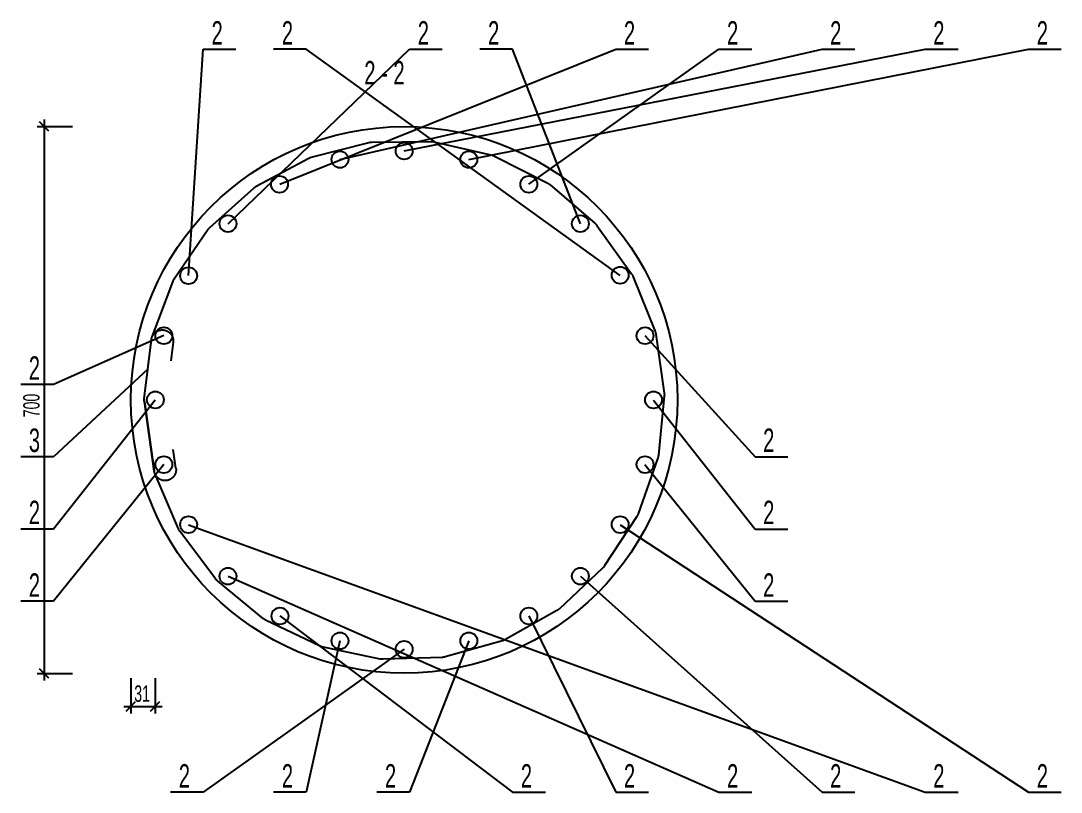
# Model space of a CAD drawing. Extents: x -483223 to 550073, y -164053 to -64662.
# Drawn here: x 325022 to 347224, y -100800 to -84344 of the extents above; entities that cross this region are included whole.
import ezdxf

# ---------------------------------------------------------------- set-up
doc = ezdxf.new("R2010")
doc.units = 0
doc.header["$MEASUREMENT"] = 0
for name, color, linetype in [('ARM', 3, 'CONTINUOUS'), ('OPAL', 4, 'CONTINUOUS'), ('RAZM', 6, 'CONTINUOUS'), ('TEXT', 5, 'CONTINUOUS'), ('VYNOS', 3, 'CONTINUOUS')]:
    doc.layers.add(name, color=color, linetype=linetype)
doc.styles.add('РОЗМІР', font='ARIALN.TTF', dxfattribs={"width": 0.75})

msp = doc.modelspace()

# ---------------------------------------------------------------- linework, layer by layer
at = {"layer": 'ARM', "color": 1}
for p, q in [((331221.5645, -87253.5214), (332454.6821, -86937.6096)), ((332454.6821, -86937.6096), (332458.6342, -86936.633)), ((332458.6342, -86936.633), (332462.6014, -86935.7266)), ((332462.6014, -86935.7266), (332466.584, -86934.8874)), ((332466.584, -86934.8874), (332470.5818, -86934.1214)), ((332470.5818, -86934.1214), (332474.5918, -86933.4226)), ((332474.5918, -86933.4226), (332478.614, -86932.7939)), ((332478.614, -86932.7939), (332482.6454, -86932.2385)), ((332482.6454, -86932.2385), (332486.6859, -86931.7502)), ((332486.6859, -86931.7502), (332490.7356, -86931.3351)), ((332490.7356, -86931.3351), (332494.7914, -86930.9872)), ((332494.7914, -86930.9872), (332498.8533, -86930.7126)), ((332498.8533, -86930.7126), (332502.9182, -86930.5112)), ((332502.9182, -86930.5112), (332506.9862, -86930.3769)), ((332506.9862, -86930.3769), (332511.0542, -86930.3159)), ((332511.0542, -86930.3159), (332512.5892, -86930.3098)), ((332512.5892, -86930.3098), (333785.4561, -86916.5677)), ((333785.4561, -86916.5646), (333789.5271, -86916.6013)), ((333789.5271, -86916.6013), (333793.5951, -86916.7111)), ((333793.5951, -86916.7111), (333797.6631, -86916.8881)), ((333797.6631, -86916.8881), (333801.725, -86917.1353)), ((333801.725, -86917.1353), (333805.7808, -86917.4558)), ((333805.7808, -86917.4558), (333809.8335, -86917.8464)), ((333809.8335, -86917.8464), (333813.8771, -86918.3041)), ((333813.8771, -86918.3041), (333817.9146, -86918.8351)), ((333817.9146, -86918.8351), (333821.9398, -86919.4363)), ((333821.9398, -86919.4363), (333825.9529, -86920.1077)), ((333825.9529, -86920.1077), (333829.9568, -86920.8493)), ((333829.9568, -86920.8493), (333833.9454, -86921.6611)), ((333833.9454, -86921.6611), (333837.9188, -86922.54)), ((333837.9188, -86922.54), (333838.4681, -86922.6682)), ((333838.4681, -86922.6682), (335078.1196, -87211.8832)), ((335078.1196, -87211.8832), (335082.0747, -87212.8415)), ((335082.0747, -87212.8415), (335086.0115, -87213.8699)), ((335086.0115, -87213.8699), (335089.933, -87214.9655)), ((335089.933, -87214.9655), (335093.8331, -87216.1313)), ((335093.8331, -87216.1313), (335097.7119, -87217.3642)), ((335097.7119, -87217.3642), (335101.5693, -87218.6643)), ((335101.5693, -87218.6643), (335105.4024, -87220.0314)), ((335105.4024, -87220.0314), (335109.2109, -87221.4658)), ((335109.2109, -87221.4658), (335112.9951, -87222.9672)), ((335112.9951, -87222.9672), (335116.7518, -87224.5328)), ((335116.7518, -87224.5328), (335120.4811, -87226.1655)), ((335120.4811, -87226.1655), (335124.1829, -87227.8622)), ((335124.1829, -87227.8622), (335127.8511, -87229.6201)), ((335127.8511, -87229.6201), (335130.6129, -87230.9995)), ((335130.6129, -87230.9995), (336265.9828, -87806.5915)), ((330046.8178, -87873.7393), (331169.4954, -87273.7668)), ((331169.4954, -87273.7668), (331173.1025, -87271.8808)), ((331173.1025, -87271.8808), (331176.7402, -87270.0559)), ((331176.7402, -87270.0559), (331180.4115, -87268.295)), ((331180.4115, -87268.295), (331184.1102, -87266.6013)), ((331184.1102, -87266.6013), (331187.8395, -87264.9686)), ((331187.8395, -87264.9686), (331191.5962, -87263.403)), ((331191.5962, -87263.403), (331195.3804, -87261.9016)), ((331195.3804, -87261.9016), (331199.189, -87260.4672)), ((331199.189, -87260.4672), (331203.025, -87259.1)), ((331203.025, -87259.1), (331206.8825, -87257.8)), ((331206.8825, -87257.8), (331210.7612, -87256.5671)), ((331210.7612, -87256.5671), (331214.6614, -87255.4044)), ((331214.6614, -87255.4044), (331218.5798, -87254.3088)), ((331218.5798, -87254.3088), (331221.5645, -87253.5214)), ((329053.1654, -88755.4166), (330001.0536, -87905.7767)), ((330001.0536, -87905.7797), (330004.1084, -87903.0881)), ((330004.1084, -87903.0881), (330007.209, -87900.4514)), ((330007.209, -87900.4514), (330010.3554, -87897.8696)), ((330010.3554, -87897.8696), (330013.5444, -87895.3427)), ((330013.5444, -87895.3427), (330016.7793, -87892.8708)), ((330016.7793, -87892.8708), (330020.0569, -87890.4599)), ((330020.0569, -87890.4599), (330023.3772, -87888.1039)), ((330023.3772, -87888.1039), (330026.7372, -87885.8029)), ((330026.7372, -87885.8029), (330030.1338, -87883.5629)), ((330030.1338, -87883.5629), (330033.5731, -87881.384)), ((330033.5731, -87881.384), (330037.046, -87879.2661)), ((330037.046, -87879.2661), (330040.5586, -87877.2092)), ((330040.5586, -87877.2092), (330044.1047, -87875.2103)), ((330044.1047, -87875.2103), (330046.8178, -87873.7363)), ((336265.9828, -87806.5915), (336269.5991, -87808.4653)), ((336269.5991, -87808.4653), (336273.1788, -87810.4001)), ((336273.1788, -87810.4001), (336276.728, -87812.3959)), ((336276.728, -87812.3959), (336280.2376, -87814.4528)), ((336280.2376, -87814.4528), (336283.7135, -87816.5738)), ((336283.7135, -87816.5738), (336287.1498, -87818.7528)), ((336287.1498, -87818.7528), (336290.5494, -87820.9927)), ((336290.5494, -87820.9927), (336293.9094, -87823.2907)), ((336293.9094, -87823.2907), (336297.2267, -87825.6467)), ((336297.2267, -87825.6467), (336300.5043, -87828.0637)), ((336300.5043, -87828.0637), (336303.7391, -87830.5325)), ((336303.7391, -87830.5325), (336306.9282, -87833.0594)), ((336306.9282, -87833.0594), (336310.0746, -87835.6412)), ((336310.0746, -87835.6412), (336312.4305, -87837.634)), ((336312.4305, -87837.634), (337278.4401, -88666.6104)), ((328297.5746, -89848.0222), (329016.3307, -88797.4179)), ((329016.3307, -88797.4179), (329018.6592, -88794.0793)), ((329018.6592, -88794.0793), (329021.0426, -88790.7834)), ((329021.0426, -88790.7834), (329023.4871, -88787.5241)), ((329023.4871, -88787.5241), (329025.9834, -88784.3137)), ((329025.9834, -88784.3137), (329028.5408, -88781.1429)), ((329028.5408, -88781.1429), (329031.15, -88778.0209)), ((329031.15, -88778.0209), (329033.8112, -88774.9417)), ((329033.8112, -88774.9417), (329036.5303, -88771.9113)), ((329036.5303, -88771.9113), (329039.2982, -88768.9267)), ((329039.2982, -88768.9267), (329042.1211, -88765.994)), ((329042.1211, -88765.994), (329044.9928, -88763.1101)), ((329044.9928, -88763.1101), (329047.9133, -88760.275)), ((329047.9133, -88760.275), (329050.8827, -88757.4948)), ((329050.8827, -88757.4948), (329053.1654, -88755.4196)), ((337278.4401, -88666.6135), (337281.5071, -88669.2899)), ((337281.5071, -88669.2899), (337284.5253, -88672.0212)), ((337284.5253, -88672.0212), (337287.4946, -88674.8044)), ((337287.4946, -88674.8044), (337290.4182, -88677.6364)), ((337290.4182, -88677.6364), (337293.2899, -88680.5234)), ((337293.2899, -88680.5234), (337296.1097, -88683.4561)), ((337296.1097, -88683.4561), (337298.8777, -88686.4377)), ((337298.8777, -88686.4377), (337301.5938, -88689.4711)), ((337301.5938, -88689.4711), (337304.2579, -88692.5473)), ((337304.2579, -88692.5473), (337306.8672, -88695.6723)), ((337306.8672, -88695.6723), (337309.4215, -88698.84)), ((337309.4215, -88698.84), (337311.9209, -88702.0566)), ((337311.9209, -88702.0566), (337314.3623, -88705.3098)), ((337314.3623, -88705.3098), (337316.1751, -88707.8061)), ((337316.1751, -88707.8061), (338057.447, -89742.645)), ((327823.3528, -91088.9127), (328271.775, -89897.5736)), ((328271.775, -89897.5736), (328273.2429, -89893.7772)), ((328273.2429, -89893.7772), (328274.778, -89890.0082)), ((328274.778, -89890.0082), (328276.374, -89886.2637)), ((328276.374, -89886.2637), (328278.0403, -89882.5497)), ((328278.0403, -89882.5497), (328279.7676, -89878.8632)), ((328279.7676, -89878.8632), (328281.559, -89875.2072)), ((328281.559, -89875.2072), (328283.4144, -89871.5878)), ((328283.4144, -89871.5878), (328285.334, -89867.9959)), ((328285.334, -89867.9959), (328287.3146, -89864.4406)), ((328287.3146, -89864.4406), (328289.3562, -89860.9189)), ((328289.3562, -89860.9189), (328291.4619, -89857.4338)), ((328291.4619, -89857.4338), (328293.6256, -89853.9883)), ((328293.6256, -89853.9883), (328295.8503, -89850.5795)), ((328295.8503, -89850.5795), (328297.5746, -89848.0222)), ((338057.447, -89742.645), (338059.7847, -89745.9775)), ((338059.7847, -89745.9775), (338062.0674, -89749.3466)), ((338062.0674, -89749.3466), (338064.2921, -89752.7524)), ((338064.2921, -89752.7524), (338066.4558, -89756.2009)), ((338066.4558, -89756.2009), (338068.5615, -89759.686)), ((338068.5615, -89759.686), (338070.6032, -89763.2077)), ((338070.6032, -89763.2077), (338072.5837, -89766.763)), ((338072.5837, -89766.763), (338074.5003, -89770.3549)), ((338074.5003, -89770.3549), (338076.3557, -89773.9743)), ((338076.3557, -89773.9743), (338078.1502, -89777.6303)), ((338078.1502, -89777.6303), (338079.8774, -89781.3168)), ((338079.8774, -89781.3168), (338081.5407, -89785.0308)), ((338081.5407, -89785.0308), (338083.1398, -89788.7753)), ((338083.1398, -89788.7753), (338084.3086, -89791.6318)), ((338084.3086, -89791.6287), (338558.3503, -90973.01)), ((327857.5081, -91027.908), (327860.0319, -91024.7159)), ((327860.0319, -91024.7159), (327862.6137, -91021.5695)), ((327862.6137, -91021.5695), (327865.2504, -91018.4689)), ((327865.2504, -91018.4689), (327867.939, -91015.4141)), ((327867.939, -91015.4141), (327870.6825, -91012.4051)), ((327870.6825, -91012.4051), (327873.4749, -91009.4449)), ((327873.4749, -91009.4449), (327876.3222, -91006.5366)), ((327876.3222, -91006.5366), (327879.2183, -91003.674)), ((327879.2183, -91003.674), (327882.1632, -91000.8664)), ((327882.1632, -91000.8664), (327885.157, -90998.1076)), ((327885.157, -90998.1076), (327888.1996, -90995.4038)), ((327888.1996, -90995.4038), (327891.288, -90992.7518)), ((327891.288, -90992.7518), (327894.4221, -90990.1547)), ((327894.4221, -90990.1547), (327897.599, -90987.6126)), ((327897.599, -90987.6126), (327900.8217, -90985.1254)), ((327900.8217, -90985.1254), (327904.0901, -90982.6962)), ((327904.0901, -90982.6962), (327907.3951, -90980.325)), ((327907.3951, -90980.325), (327910.746, -90978.0118)), ((327910.746, -90978.0118), (327914.1334, -90975.7565)), ((327914.1334, -90975.7565), (327917.5606, -90973.5593)), ((327917.5606, -90973.5593), (327921.0243, -90971.423)), ((327921.0243, -90971.423), (327924.5277, -90969.3478)), ((327924.5277, -90969.3478), (327928.0647, -90967.3337)), ((327928.0647, -90967.3337), (327931.6353, -90965.3836)), ((327931.6353, -90965.3836), (327935.2424, -90963.4946)), ((327935.2424, -90963.4946), (327938.8801, -90961.6696)), ((327938.8801, -90961.6696), (327942.5483, -90959.9057)), ((327942.5483, -90959.9057), (327946.2471, -90958.2089)), ((327946.2471, -90958.2089), (327949.9763, -90956.5762)), ((327949.9763, -90956.5762), (327953.733, -90955.0076)), ((327953.733, -90955.0076), (327957.5142, -90953.5062)), ((327957.5142, -90953.5062), (327961.3228, -90952.0688)), ((327961.3228, -90952.0688), (327965.1558, -90950.6986)), ((327965.1558, -90950.6986), (327969.0132, -90949.3985)), ((327969.0132, -90949.3985), (327972.892, -90948.1625)), ((327972.892, -90948.1625), (327976.7921, -90946.9968)), ((327976.7921, -90946.9968), (327980.7106, -90945.8981)), ((327980.7106, -90945.8981), (327984.6473, -90944.8666)), ((327984.6473, -90944.8666), (327988.6024, -90943.9053)), ((327988.6024, -90943.9053), (327992.5758, -90943.0142)), ((327992.5758, -90943.0142), (327996.5614, -90942.1903)), ((327996.5614, -90942.1903), (328000.5623, -90941.4395)), ((328000.5623, -90941.4395), (328004.5723, -90940.7559)), ((328004.5723, -90940.7559), (328008.5975, -90940.1425)), ((328008.5975, -90940.1425), (328012.632, -90939.5993)), ((328012.632, -90939.5993), (328016.6755, -90939.1263)), ((328016.6755, -90939.1263), (328020.7252, -90938.7265)), ((328020.7252, -90938.7265), (328024.781, -90938.3939)), ((328024.781, -90938.3939), (328028.8429, -90938.1345)), ((328028.8429, -90938.1345), (328032.9109, -90937.9453)), ((328032.9109, -90937.9453), (328036.9789, -90937.8262)), ((328036.9789, -90937.8262), (328041.0469, -90937.7805)), ((328041.0469, -90937.7805), (328045.1179, -90937.8018)), ((328045.1179, -90937.8018), (328049.189, -90937.8964)), ((328049.189, -90937.8964), (328053.2539, -90938.0643)), ((328053.2539, -90938.0643), (328057.3189, -90938.2993)), ((328057.3189, -90938.2993), (328061.3777, -90938.6075)), ((328061.3777, -90938.6075), (328065.4304, -90938.9859)), ((328065.4304, -90938.9859), (328069.474, -90939.4345)), ((328069.474, -90939.4345), (328073.5115, -90939.9533)), ((328073.5115, -90939.9533), (328077.5398, -90940.5423)), ((328077.5398, -90940.5423), (328081.5559, -90941.2015)), ((328081.5559, -90941.2015), (328085.5598, -90941.9339)), ((328085.5598, -90941.9339), (328089.5515, -90942.7335)), ((328089.5515, -90942.7335), (328093.528, -90943.6002)), ((328093.528, -90943.6002), (328097.4891, -90944.5401)), ((328097.4891, -90944.5401), (328101.432, -90945.5472)), ((328101.432, -90945.5472), (328105.3566, -90946.6214)), ((328105.3566, -90946.6214), (328109.2628, -90947.7658)), ((328109.2628, -90947.7658), (328113.1508, -90948.9774)), ((328113.1508, -90948.9774), (328117.0143, -90950.2591)), ((328117.0143, -90950.2591), (328120.8565, -90951.6049)), ((328120.8565, -90951.6049), (328124.6711, -90953.0179)), ((328124.6711, -90953.0179), (328128.4645, -90954.498)), ((328128.4645, -90954.498), (328132.2304, -90956.0452)), ((328132.2304, -90956.0452), (328135.9657, -90957.6566)), ((328135.9657, -90957.6566), (328139.6766, -90959.332)), ((328139.6766, -90959.332), (328143.354, -90961.0745)), ((328143.354, -90961.0745), (328147.0039, -90962.8781)), ((328147.0039, -90962.8781), (328150.6202, -90964.7458)), ((328150.6202, -90964.7458), (328154.203, -90966.6776)), ((328154.203, -90966.6776), (328157.7522, -90968.6704)), ((328157.7522, -90968.6704), (328161.2648, -90970.7242)), ((328161.2648, -90970.7242), (328164.7438, -90972.8391)), ((328164.7438, -90972.8391), (328168.1831, -90975.015)), ((328168.1831, -90975.015), (328171.5828, -90977.2519)), ((328171.5828, -90977.2519), (328174.9458, -90979.5468)), ((328174.9458, -90979.5468), (328178.2661, -90981.8997)), ((328178.2661, -90981.8997), (328181.5468, -90984.3106)), ((328181.5468, -90984.3106), (328184.7847, -90986.7764)), ((328184.7847, -90986.7764), (328187.9768, -90989.3002)), ((328187.9768, -90989.3002), (328191.1262, -90991.879)), ((328191.1262, -90991.879), (328194.2299, -90994.5126)), ((328194.2299, -90994.5126), (328197.2877, -90997.2012)), ((328197.2877, -90997.2012), (328200.2968, -90999.9387)), ((328200.2968, -90999.9387), (328203.26, -91002.731)), ((328203.26, -91002.731), (328206.1714, -91005.5753)), ((328206.1714, -91005.5753), (328209.0339, -91008.4683)), ((328209.0339, -91008.4683), (328211.8477, -91011.4133)), ((328211.8477, -91011.4133), (328214.6065, -91014.404)), ((328214.6065, -91014.404), (328217.3134, -91017.4435)), ((328217.3134, -91017.4435), (328219.9684, -91020.5289)), ((328219.9684, -91020.5289), (328222.5685, -91023.663)), ((328222.5685, -91023.663), (328225.1106, -91026.8399)), ((328225.1106, -91026.8399), (328227.6008, -91030.0595)), ((338558.3503, -90973.01), (338559.8305, -90976.8002)), ((338559.8305, -90976.8002), (338561.2465, -90980.6149)), ((338561.2465, -90980.6149), (338562.5984, -90984.4571)), ((338562.5984, -90984.4571), (338563.8801, -90988.3206)), ((338563.8801, -90988.3206), (338565.0947, -90992.2025)), ((338565.0947, -90992.2025), (338566.2422, -90996.1087)), ((338566.2422, -90996.1087), (338567.3195, -91000.0333)), ((338567.3195, -91000.0333), (338568.3296, -91003.9761)), ((338568.3296, -91003.9761), (338569.2726, -91007.9373)), ((338569.2726, -91007.9373), (338570.1423, -91011.9138)), ((338570.1423, -91011.9138), (338570.945, -91015.9024)), ((338570.945, -91015.9024), (338571.6774, -91019.9063)), ((338571.6774, -91019.9063), (338572.3396, -91023.9224)), ((338572.3396, -91023.9224), (338572.7974, -91026.9742)), ((338572.7974, -91026.9742), (338752.433, -92287.1762)), ((327657.6851, -92406.9638), (327810.0715, -91143.179)), ((327657.6851, -92406.9638), (327810.0715, -91143.179)), ((327810.0715, -91143.179), (327810.5934, -91139.1415)), ((327810.0715, -91143.179), (327810.5934, -91139.1415)), ((327810.5934, -91139.1415), (327811.1885, -91135.1163)), ((327810.5934, -91139.1415), (327811.1885, -91135.1163)), ((327811.1885, -91135.1163), (327811.8507, -91131.1002)), ((327811.1885, -91135.1163), (327811.8507, -91131.1002)), ((327811.8507, -91131.1002), (327812.5831, -91127.0963)), ((327811.8507, -91131.1002), (327812.5831, -91127.0963)), ((327812.5831, -91127.0963), (327813.3857, -91123.1046)), ((327812.5831, -91127.0963), (327813.3857, -91123.1046)), ((327813.3857, -91123.1046), (327814.2586, -91119.1281)), ((327813.3857, -91123.1046), (327814.2586, -91119.1281)), ((327814.2586, -91119.1281), (327815.1985, -91115.17)), ((327814.2586, -91119.1281), (327815.1985, -91115.17)), ((327815.1985, -91115.17), (327816.2086, -91111.2271)), ((327815.1985, -91115.17), (327816.2086, -91111.2271)), ((327816.2086, -91111.2271), (327817.2889, -91107.3026)), ((327816.2086, -91111.2271), (327817.2889, -91107.3026)), ((327817.2889, -91107.3026), (327818.4364, -91103.3963)), ((327817.2889, -91107.3026), (327818.4364, -91103.3963)), ((327818.4364, -91103.3963), (327819.651, -91099.5114)), ((327818.4364, -91103.3963), (327819.651, -91099.5114)), ((327819.651, -91099.5114), (327820.9327, -91095.6479)), ((327819.651, -91099.5114), (327820.9327, -91095.6479)), ((327820.9327, -91095.6479), (327822.2847, -91091.8088)), ((327820.9327, -91095.6479), (327822.2847, -91091.8088)), ((327822.2847, -91091.8088), (327823.7007, -91087.9941)), ((327822.2847, -91091.8088), (327823.3528, -91088.9127)), ((327823.7007, -91087.9941), (327825.1838, -91084.2038)), ((327825.1838, -91084.2038), (327826.7311, -91080.4379)), ((327826.7311, -91080.4379), (327828.3455, -91076.7026)), ((327828.3455, -91076.7026), (327830.027, -91072.9947)), ((327830.027, -91072.9947), (327831.7695, -91069.3173)), ((327831.7695, -91069.3173), (327833.5762, -91065.6705)), ((327833.5762, -91065.6705), (327835.4469, -91062.0541)), ((327835.4469, -91062.0541), (327837.3817, -91058.4744)), ((327837.3817, -91058.4744), (327839.3776, -91054.9252)), ((327839.3776, -91054.9252), (327841.4345, -91051.4127)), ((327841.4345, -91051.4127), (327843.5524, -91047.9398)), ((327843.5524, -91047.9398), (327845.7313, -91044.5004)), ((327845.7313, -91044.5004), (327847.9713, -91041.1008)), ((327847.9713, -91041.1008), (327850.2693, -91037.7408)), ((327850.2693, -91037.7408), (327852.6253, -91034.4205)), ((327852.6253, -91034.4205), (327855.0361, -91031.1429)), ((327855.0361, -91031.1429), (327857.5081, -91027.908)), ((328273.3833, -91199.0445), (328225.4982, -91596.1667)), ((328227.6008, -91030.0595), (328230.0331, -91033.3218)), ((328230.0331, -91033.3218), (328232.4074, -91036.6299)), ((328232.4074, -91036.6299), (328234.7236, -91039.9747)), ((328234.7236, -91039.9747), (328236.9819, -91043.3621)), ((328236.9819, -91043.3621), (328239.1823, -91046.7862)), ((328239.1823, -91046.7862), (328241.3185, -91050.2499)), ((328241.3185, -91050.2499), (328243.3967, -91053.7503)), ((328243.3967, -91053.7503), (328245.4139, -91057.2873)), ((328245.4139, -91057.2873), (328247.3671, -91060.8579)), ((328247.3671, -91060.8579), (328249.2592, -91064.462)), ((328249.2592, -91064.462), (328251.0902, -91068.0966)), ((328251.0902, -91068.0966), (328252.8541, -91071.7648)), ((328252.8541, -91071.7648), (328254.554, -91075.4636)), ((328254.554, -91075.4636), (328256.1928, -91079.1898)), ((328256.1928, -91079.1898), (328257.7614, -91082.9434)), ((328257.7614, -91082.9434), (328259.2659, -91086.7276)), ((328259.2659, -91086.7276), (328260.7063, -91090.5331)), ((328260.7063, -91090.5331), (328262.0796, -91094.3662)), ((328262.0796, -91094.3662), (328263.3827, -91098.2205)), ((328263.3827, -91098.2205), (328264.6217, -91102.0993)), ((328264.6217, -91102.0993), (328265.7905, -91105.9964)), ((328265.7905, -91105.9964), (328266.8922, -91109.9149)), ((328266.8922, -91109.9149), (328267.9268, -91113.8516)), ((328267.9268, -91113.8516), (328268.8911, -91117.8067)), ((328268.8911, -91117.8067), (328269.7853, -91121.777)), ((328269.7853, -91121.777), (328270.6123, -91125.7626)), ((328270.6123, -91125.7626), (328271.3691, -91129.7635)), ((328271.3691, -91129.7635), (328272.0527, -91133.7735)), ((328272.0527, -91133.7735), (328272.6692, -91137.7988)), ((328272.6692, -91137.7988), (328273.2155, -91141.8332)), ((328273.2155, -91141.8332), (328273.6915, -91145.8737)), ((328273.426, -91198.6752), (328273.3833, -91199.0445)), ((328273.8716, -91194.6286), (328273.426, -91198.6752)), ((328273.6915, -91145.8737), (328274.0974, -91149.9234)), ((328274.247, -91190.5759), (328273.8716, -91194.6286)), ((328274.0974, -91149.9234), (328274.4301, -91153.9822)), ((328274.5521, -91186.517), (328274.247, -91190.5759)), ((328274.4301, -91153.9822), (328274.6956, -91158.0441)), ((328274.7841, -91182.4551), (328274.5521, -91186.517)), ((328274.6956, -91158.0441), (328274.8878, -91162.1091)), ((328274.9458, -91178.3872), (328274.7841, -91182.4551)), ((328274.8878, -91162.1091), (328275.0099, -91166.1771)), ((328275.0374, -91174.3161), (328274.9458, -91178.3872)), ((328275.0099, -91166.1771), (328275.0587, -91170.2481)), ((328275.0587, -91170.2481), (328275.0374, -91174.3161)), ((338753.6415, -92343.0295), (338628.5774, -93609.8111)), ((338752.433, -92287.1762), (338752.9732, -92291.2106)), ((338752.9732, -92291.2106), (338753.4431, -92295.2542)), ((338753.4431, -92295.2542), (338753.8399, -92299.3039)), ((338753.9222, -92339.9564), (338753.6415, -92343.0295)), ((338753.8399, -92299.3039), (338754.1664, -92303.3627)), ((338754.2335, -92335.8975), (338753.9222, -92339.9564)), ((338754.1664, -92303.3627), (338754.4258, -92307.4246)), ((338754.4746, -92331.8356), (338754.2335, -92335.8975)), ((338754.4258, -92307.4246), (338754.6089, -92311.4896)), ((338754.6425, -92327.7676), (338754.4746, -92331.8356)), ((338754.6089, -92311.4896), (338754.7249, -92315.5606)), ((338754.7401, -92323.6997), (338754.6425, -92327.7676)), ((338754.7249, -92315.5606), (338754.7676, -92319.6286)), ((338754.7676, -92319.6286), (338754.7401, -92323.6997)), ((327656.0066, -92435.3726), (327656.0341, -92431.3016)), ((327656.0524, -92439.4406), (327656.0066, -92435.3726)), ((327656.0341, -92431.3016), (327656.1348, -92427.2336)), ((327656.1653, -92443.5117), (327656.0524, -92439.4406)), ((327656.1348, -92427.2336), (327656.3026, -92423.1656)), ((327656.3514, -92447.5766), (327656.1653, -92443.5117)), ((327656.3026, -92423.1656), (327656.5437, -92419.1037)), ((327656.6078, -92451.6385), (327656.3514, -92447.5766)), ((327656.5437, -92419.1037), (327656.855, -92415.0449)), ((327656.9374, -92455.6973), (327656.6078, -92451.6385)), ((327656.855, -92415.0449), (327657.2365, -92410.9921)), ((327657.3341, -92459.747), (327656.9374, -92455.6973)), ((327657.2365, -92410.9921), (327657.6851, -92406.9638)), ((327657.8041, -92463.7906), (327657.3341, -92459.747)), ((327658.3442, -92467.825), (327657.8041, -92463.7906)), ((327870.1057, -93953.3841), (327658.3442, -92467.825)), ((327658.3442, -92467.825), (327870.1057, -93953.3841)), ((328332.1022, -93887.5272), (328275.6538, -93491.5311)), ((338616.4711, -93664.3491), (338193.8728, -94865.0937)), ((338617.4782, -93661.4346), (338616.4711, -93664.3491)), ((338618.7446, -93657.565), (338617.4782, -93661.4346)), ((338619.944, -93653.674), (338618.7446, -93657.565)), ((338621.0731, -93649.7647), (338619.944, -93653.674)), ((338622.1351, -93645.8371), (338621.0731, -93649.7647)), ((338623.13, -93641.8881), (338622.1351, -93645.8371)), ((338624.0547, -93637.9239), (338623.13, -93641.8881)), ((338624.9122, -93633.9444), (338624.0547, -93637.9239)), ((338625.6965, -93629.9527), (338624.9122, -93633.9444)), ((338626.4137, -93625.9457), (338625.6965, -93629.9527)), ((338627.0607, -93621.9266), (338626.4137, -93625.9457)), ((338627.6375, -93617.8983), (338627.0607, -93621.9266)), ((338628.141, -93613.8577), (338627.6375, -93617.8983)), ((338628.5774, -93609.8111), (338628.141, -93613.8577)), ((328332.1022, -93887.5272), (328332.6393, -93891.5616)), ((328332.6393, -93891.5616), (328333.1093, -93895.6052)), ((328333.1093, -93895.6052), (328333.506, -93899.6549)), ((328333.506, -93899.6549), (328333.8356, -93903.7137)), ((328333.8356, -93903.7137), (328334.0919, -93907.7756)), ((328334.0919, -93907.7756), (328334.2781, -93911.8405)), ((328334.2781, -93911.8405), (328334.391, -93915.9116)), ((327870.71, -93957.3911), (327870.1057, -93953.3841)), ((327870.1576, -93953.7534), (327870.1057, -93953.3841)), ((327870.7741, -93957.7756), (327870.1576, -93953.7534)), ((327871.3905, -93961.4041), (327870.71, -93957.3911)), ((327871.4576, -93961.7886), (327870.7741, -93957.7756)), ((327872.1382, -93965.405), (327871.3905, -93961.4041)), ((327872.2145, -93965.7864), (327871.4576, -93961.7886)), ((327872.9591, -93969.3936), (327872.1382, -93965.405)), ((327873.0415, -93969.772), (327872.2145, -93965.7864)), ((327873.8472, -93973.364), (327872.9591, -93969.3936)), ((327873.9357, -93973.7424), (327873.0415, -93969.772)), ((327874.8054, -93977.3221), (327873.8472, -93973.364)), ((327874.9, -93977.6975), (327873.9357, -93973.7424)), ((327875.8308, -93981.2589), (327874.8054, -93977.3221)), ((327875.9315, -93981.6342), (327874.9, -93977.6975)), ((327876.9264, -93985.1804), (327875.8308, -93981.2589)), ((327877.0332, -93985.5527), (327875.9315, -93981.6342)), ((327878.0891, -93989.0805), (327876.9264, -93985.1804)), ((327878.202, -93989.4528), (327877.0332, -93985.5527)), ((327879.319, -93992.9593), (327878.0891, -93989.0805)), ((327879.441, -93993.3286), (327878.202, -93989.4528)), ((327880.619, -93996.8167), (327879.319, -93992.9593)), ((327880.7472, -93997.186), (327879.441, -93993.3286)), ((327881.9832, -94000.6528), (327880.619, -93996.8167)), ((327882.1174, -94001.0159), (327880.7472, -93997.186)), ((327883.4144, -94004.4614), (327881.9832, -94000.6528)), ((327883.5579, -94004.8245), (327882.1174, -94001.0159)), ((327884.9159, -94008.2455), (327883.4144, -94004.4614)), ((327885.0624, -94008.6057), (327883.5579, -94004.8245)), ((327886.4784, -94012.0023), (327884.9159, -94008.2455)), ((327886.631, -94012.3624), (327885.0624, -94008.6057)), ((328385.9169, -95182.8732), (327886.4784, -94012.0023)), ((327888.2667, -94016.0886), (327886.631, -94012.3624)), ((327889.9666, -94019.7873), (327888.2667, -94016.0886)), ((327891.7335, -94023.4555), (327889.9666, -94019.7873)), ((327893.5615, -94027.0902), (327891.7335, -94023.4555)), ((327895.4536, -94030.6943), (327893.5615, -94027.0902)), ((327897.4067, -94034.2648), (327895.4536, -94030.6943)), ((327899.424, -94037.8018), (327897.4067, -94034.2648)), ((327901.5022, -94041.3022), (327899.424, -94037.8018)), ((327903.6384, -94044.7659), (327901.5022, -94041.3022)), ((327905.8388, -94048.19), (327903.6384, -94044.7659)), ((327908.0971, -94051.5775), (327905.8388, -94048.19)), ((327910.4133, -94054.9252), (327908.0971, -94051.5775)), ((327912.7876, -94058.2303), (327910.4133, -94054.9252)), ((327915.2199, -94061.4926), (327912.7876, -94058.2303)), ((327917.707, -94064.7153), (327915.2199, -94061.4926)), ((327920.2522, -94067.8922), (327917.707, -94064.7153)), ((327922.8523, -94071.0233), (327920.2522, -94067.8922)), ((327925.5043, -94074.1116), (327922.8523, -94071.0233)), ((327928.2112, -94077.1512), (327925.5043, -94074.1116)), ((327930.97, -94080.1419), (327928.2112, -94077.1512)), ((327933.7837, -94083.0869), (327930.97, -94080.1419)), ((327936.6462, -94085.9799), (327933.7837, -94083.0869)), ((327939.5576, -94088.8242), (327936.6462, -94085.9799)), ((327942.5178, -94091.6165), (327939.5576, -94088.8242)), ((327945.5269, -94094.3539), (327942.5178, -94091.6165)), ((327948.5847, -94097.0425), (327945.5269, -94094.3539)), ((327951.6884, -94099.6762), (327948.5847, -94097.0425)), ((327954.8378, -94102.2549), (327951.6884, -94099.6762)), ((327958.0299, -94104.7788), (327954.8378, -94102.2549)), ((327961.2678, -94107.2476), (327958.0299, -94104.7788)), ((327964.5485, -94109.6585), (327961.2678, -94107.2476)), ((327967.8688, -94112.0114), (327964.5485, -94109.6585)), ((327971.2318, -94114.3063), (327967.8688, -94112.0114)), ((327974.6315, -94116.5402), (327971.2318, -94114.3063)), ((327978.0708, -94118.7192), (327974.6315, -94116.5402)), ((327981.5498, -94120.8341), (327978.0708, -94118.7192)), ((327985.0624, -94122.8879), (327981.5498, -94120.8341)), ((327988.6116, -94124.8807), (327985.0624, -94122.8879)), ((327992.1943, -94126.8124), (327988.6116, -94124.8807)), ((327995.8107, -94128.6801), (327992.1943, -94126.8124)), ((327999.4575, -94130.4868), (327995.8107, -94128.6801)), ((328003.1379, -94132.2263), (327999.4575, -94130.4868)), ((328006.8458, -94133.9047), (328003.1379, -94132.2263)), ((328010.5842, -94135.5161), (328006.8458, -94133.9047)), ((328014.3501, -94137.0633), (328010.5842, -94135.5161)), ((328192.8383, -94135.0003), (328189.0816, -94136.5659)), ((328196.5675, -94133.3676), (328192.8383, -94135.0003)), ((328200.2662, -94131.6678), (328196.5675, -94133.3676)), ((328203.9345, -94129.9069), (328200.2662, -94131.6678)), ((328207.5722, -94128.082), (328203.9345, -94129.9069)), ((328211.1793, -94126.1929), (328207.5722, -94128.082)), ((328214.7499, -94124.2429), (328211.1793, -94126.1929)), ((328218.2869, -94122.2287), (328214.7499, -94124.2429)), ((328221.7903, -94120.1535), (328218.2869, -94122.2287)), ((328225.254, -94118.0173), (328221.7903, -94120.1535)), ((328228.6812, -94115.8231), (328225.254, -94118.0173)), ((328232.0717, -94113.5678), (328228.6812, -94115.8231)), ((328235.4194, -94111.2515), (328232.0717, -94113.5678)), ((328238.7275, -94108.8803), (328235.4194, -94111.2515)), ((328241.9929, -94106.4511), (328238.7275, -94108.8803)), ((328245.2156, -94103.9639), (328241.9929, -94106.4511)), ((328248.3955, -94101.4249), (328245.2156, -94103.9639)), ((328251.5297, -94098.8278), (328248.3955, -94101.4249)), ((328254.618, -94096.1758), (328251.5297, -94098.8278)), ((328257.6607, -94093.472), (328254.618, -94096.1758)), ((328260.6544, -94090.7132), (328257.6607, -94093.472)), ((328263.5994, -94087.9056), (328260.6544, -94090.7132)), ((328266.4955, -94085.0461), (328263.5994, -94087.9056)), ((328269.3397, -94082.1347), (328266.4955, -94085.0461)), ((328272.1351, -94079.1745), (328269.3397, -94082.1347)), ((328274.8787, -94076.1685), (328272.1351, -94079.1745)), ((328277.5673, -94073.1137), (328274.8787, -94076.1685)), ((328280.204, -94070.0101), (328277.5673, -94073.1137)), ((328282.7858, -94066.8637), (328280.204, -94070.0101)), ((328285.3126, -94063.6746), (328282.7858, -94066.8637)), ((328287.7815, -94060.4367), (328285.3126, -94063.6746)), ((328290.1954, -94057.1591), (328287.7815, -94060.4367)), ((328292.5514, -94053.8419), (328290.1954, -94057.1591)), ((328294.8494, -94050.4819), (328292.5514, -94053.8419)), ((328297.0863, -94047.0822), (328294.8494, -94050.4819)), ((328299.2653, -94043.6429), (328297.0863, -94047.0822)), ((328301.3862, -94040.17), (328299.2653, -94043.6429)), ((328303.4431, -94036.6574), (328301.3862, -94040.17)), ((328305.439, -94033.1082), (328303.4431, -94036.6574)), ((328307.3738, -94029.5285), (328305.439, -94033.1082)), ((328309.2445, -94025.9122), (328307.3738, -94029.5285)), ((328311.0512, -94022.2653), (328309.2445, -94025.9122)), ((328312.7968, -94018.588), (328311.0512, -94022.2653)), ((328314.4752, -94014.8801), (328312.7968, -94018.588)), ((328316.0896, -94011.1447), (328314.4752, -94014.8801)), ((328317.6399, -94007.3819), (328316.0896, -94011.1447)), ((328319.1231, -94003.5916), (328317.6399, -94007.3819)), ((328320.5391, -93999.7739), (328319.1231, -94003.5916)), ((328321.891, -93995.9348), (328320.5391, -93999.7739)), ((328323.1727, -93992.0712), (328321.891, -93995.9348)), ((328324.3904, -93988.1863), (328323.1727, -93992.0712)), ((328325.5378, -93984.2831), (328324.3904, -93988.1863)), ((328326.6151, -93980.3586), (328325.5378, -93984.2831)), ((328327.6253, -93976.4157), (328326.6151, -93980.3586)), ((328328.5682, -93972.4545), (328327.6253, -93976.4157)), ((328329.441, -93968.4781), (328328.5682, -93972.4545)), ((328330.2437, -93964.4894), (328329.441, -93968.4781)), ((328330.9761, -93960.4855), (328330.2437, -93964.4894)), ((328331.6383, -93956.4694), (328330.9761, -93960.4855)), ((328332.2334, -93952.4411), (328331.6383, -93956.4694)), ((328332.7553, -93948.4067), (328332.2334, -93952.4411)), ((328333.2069, -93944.3601), (328332.7553, -93948.4067)), ((328333.5884, -93940.3073), (328333.2069, -93944.3601)), ((328333.8997, -93936.2485), (328333.5884, -93940.3073)), ((328334.1408, -93932.1866), (328333.8997, -93936.2485)), ((328334.3086, -93928.1186), (328334.1408, -93932.1866)), ((328334.4093, -93924.0506), (328334.3086, -93928.1186)), ((328334.391, -93915.9116), (328334.4368, -93919.9796)), ((328334.4368, -93919.9796), (328334.4093, -93924.0506)), ((328018.1404, -94138.5434), (328014.3501, -94137.0633)), ((328021.9581, -94139.9564), (328018.1404, -94138.5434)), ((328025.7972, -94141.3022), (328021.9581, -94139.9564)), ((328029.6638, -94142.5839), (328025.7972, -94141.3022)), ((328033.5487, -94143.7955), (328029.6638, -94142.5839)), ((328037.455, -94144.9399), (328033.5487, -94143.7955)), ((328041.3795, -94146.0172), (328037.455, -94144.9399)), ((328045.3224, -94147.0242), (328041.3795, -94146.0172)), ((328049.2836, -94147.9611), (328045.3224, -94147.0242)), ((328053.26, -94148.8309), (328049.2836, -94147.9611)), ((328057.2517, -94149.6304), (328053.26, -94148.8309)), ((328061.2556, -94150.3629), (328057.2517, -94149.6304)), ((328065.2717, -94151.022), (328061.2556, -94150.3629)), ((328069.3001, -94151.611), (328065.2717, -94151.022)), ((328073.3375, -94152.1298), (328069.3001, -94151.611)), ((328077.3811, -94152.5815), (328073.3375, -94152.1298)), ((328081.4338, -94152.9599), (328077.3811, -94152.5815)), ((328085.4927, -94153.2651), (328081.4338, -94152.9599)), ((328089.5576, -94153.5031), (328085.4927, -94153.2651)), ((328093.6226, -94153.6679), (328089.5576, -94153.5031)), ((328097.6936, -94153.7625), (328093.6226, -94153.6679)), ((328101.7647, -94153.7869), (328097.6936, -94153.7625)), ((328105.8326, -94153.7412), (328101.7647, -94153.7869)), ((328109.9006, -94153.6221), (328105.8326, -94153.7412)), ((328113.9686, -94153.4329), (328109.9006, -94153.6221)), ((328118.0305, -94153.1735), (328113.9686, -94153.4329)), ((328122.0863, -94152.8439), (328118.0305, -94153.1735)), ((328126.136, -94152.4411), (328122.0863, -94152.8439)), ((328130.1796, -94151.9711), (328126.136, -94152.4411)), ((328134.214, -94151.4279), (328130.1796, -94151.9711)), ((328138.2393, -94150.8145), (328134.214, -94151.4279)), ((328142.2493, -94150.1309), (328138.2393, -94150.8145)), ((328146.2501, -94149.3802), (328142.2493, -94150.1309)), ((328150.2388, -94148.5562), (328146.2501, -94149.3802)), ((328154.2091, -94147.6651), (328150.2388, -94148.5562)), ((328158.1642, -94146.7038), (328154.2091, -94147.6651)), ((328162.101, -94145.6754), (328158.1642, -94146.7038)), ((328166.0225, -94144.5767), (328162.101, -94145.6754)), ((328169.9196, -94143.411), (328166.0225, -94144.5767)), ((328173.7983, -94142.175), (328169.9196, -94143.411)), ((328177.6558, -94140.8719), (328173.7983, -94142.175)), ((328181.4888, -94139.5047), (328177.6558, -94140.8719)), ((328185.2974, -94138.0704), (328181.4888, -94139.5047)), ((328189.0816, -94136.5659), (328185.2974, -94138.0704)), ((338169.1505, -94915.1914), (337473.249, -95981.0666)), ((338170.8229, -94912.5974), (338169.1505, -94915.1914)), ((338172.9713, -94909.1428), (338170.8229, -94912.5974)), ((338175.0618, -94905.6485), (338172.9713, -94909.1428)), ((338177.0881, -94902.1207), (338175.0618, -94905.6485)), ((338179.0535, -94898.5562), (338177.0881, -94902.1207)), ((338180.9578, -94894.9582), (338179.0535, -94898.5562)), ((338182.798, -94891.3266), (338180.9578, -94894.9582)), ((338184.5772, -94887.6645), (338182.798, -94891.3266)), ((338186.2892, -94883.9719), (338184.5772, -94887.6645)), ((338187.9371, -94880.2518), (338186.2892, -94883.9719)), ((338189.521, -94876.5012), (338187.9371, -94880.2518)), ((338191.0377, -94872.7261), (338189.521, -94876.5012)), ((338192.4904, -94868.9206), (338191.0377, -94872.7261)), ((338193.8728, -94865.0937), (338192.4904, -94868.9206)), ((328387.1467, -95185.7053), (328385.9169, -95182.8732)), ((328388.8252, -95189.4132), (328387.1467, -95185.7053)), ((328390.5678, -95193.0905), (328388.8252, -95189.4132)), ((328392.3744, -95196.7374), (328390.5678, -95193.0905)), ((328394.2451, -95200.3537), (328392.3744, -95196.7374)), ((328396.1799, -95203.9365), (328394.2451, -95200.3537)), ((328398.1758, -95207.4826), (328396.1799, -95203.9365)), ((328400.2327, -95210.9952), (328398.1758, -95207.4826)), ((328402.3506, -95214.4711), (328400.2327, -95210.9952)), ((328404.5265, -95217.9105), (328402.3506, -95214.4711)), ((328406.7665, -95221.3101), (328404.5265, -95217.9105)), ((328409.0614, -95224.6701), (328406.7665, -95221.3101)), ((328411.4174, -95227.9904), (328409.0614, -95224.6701)), ((328413.8313, -95231.265), (328411.4174, -95227.9904)), ((329177.2712, -96249.8593), (328413.8313, -95231.265)), ((337437.3268, -96023.8553), (336508.0055, -96893.7619)), ((337439.5637, -96021.7313), (337437.3268, -96023.8553)), ((337442.4751, -96018.884), (337439.5637, -96021.7313)), ((337445.3346, -96015.9879), (337442.4751, -96018.884)), ((337448.1422, -96013.0429), (337445.3346, -96015.9879)), ((337450.898, -96010.0461), (337448.1422, -96013.0429)), ((337453.6049, -96007.0065), (337450.898, -96010.0461)), ((337456.2538, -96003.9151), (337453.6049, -96007.0065)), ((337458.8508, -96000.7809), (337456.2538, -96003.9151)), ((337461.393, -95997.601), (337458.8508, -96000.7809)), ((337463.8771, -95994.3784), (337461.393, -95997.601)), ((337466.3063, -95991.113), (337463.8771, -95994.3784)), ((337468.6775, -95987.8049), (337466.3063, -95991.113)), ((337470.9938, -95984.4571), (337468.6775, -95987.8049)), ((337473.249, -95981.0666), (337470.9938, -95984.4571)), ((329179.1389, -96252.316), (329177.2712, -96249.8593)), ((329181.6505, -96255.5173), (329179.1389, -96252.316)), ((329184.2201, -96258.6758), (329181.6505, -96255.5173)), ((329186.8416, -96261.7886), (329184.2201, -96258.6758)), ((329189.518, -96264.8557), (329186.8416, -96261.7886)), ((329192.2462, -96267.8769), (329189.518, -96264.8557)), ((329195.0294, -96270.8493), (329192.2462, -96267.8769)), ((329197.8615, -96273.7698), (329195.0294, -96270.8493)), ((329200.7454, -96276.6446), (329197.8615, -96273.7698)), ((329203.6781, -96279.4644), (329200.7454, -96276.6446)), ((329206.6597, -96282.2354), (329203.6781, -96279.4644)), ((329209.6901, -96284.9545), (329206.6597, -96282.2354)), ((329212.7662, -96287.6187), (329209.6901, -96284.9545)), ((329215.8882, -96290.231), (329212.7662, -96287.6187)), ((330199.5704, -97098.1564), (329215.8882, -96290.231)), ((336462.9432, -96926.7819), (335353.4797, -97550.8542)), ((336465.6196, -96925.253), (336462.9432, -96926.7819)), ((336469.1231, -96923.1809), (336465.6196, -96925.253)), ((336472.5899, -96921.0477), (336469.1231, -96923.1809)), ((336476.017, -96918.8535), (336472.5899, -96921.0477)), ((336479.4075, -96916.6013), (336476.017, -96918.8535)), ((336482.7583, -96914.288), (336479.4075, -96916.6013)), ((336486.0664, -96911.9168), (336482.7583, -96914.288)), ((336489.3348, -96909.4907), (336486.0664, -96911.9168)), ((336492.5575, -96907.0065), (336489.3348, -96909.4907)), ((336495.7405, -96904.4675), (336492.5575, -96907.0065)), ((336498.8746, -96901.8704), (336495.7405, -96904.4675)), ((336501.9661, -96899.2215), (336498.8746, -96901.8704)), ((336505.0087, -96896.5176), (336501.9661, -96899.2215)), ((336508.0055, -96893.7619), (336505.0087, -96896.5176)), ((330201.9691, -97100.0974), (330199.5704, -97098.1564)), ((330205.1704, -97102.612), (330201.9691, -97100.0974)), ((330208.4144, -97105.0687), (330205.1704, -97102.612)), ((330211.7012, -97107.4704), (330208.4144, -97105.0687)), ((330215.0306, -97109.8111), (330211.7012, -97107.4704)), ((330218.3998, -97112.0969), (330215.0306, -97109.8111)), ((330221.8055, -97114.3216), (330218.3998, -97112.0969)), ((330225.254, -97116.4883), (330221.8055, -97114.3216)), ((330228.7361, -97118.591), (330225.254, -97116.4883)), ((330232.2578, -97120.6357), (330228.7361, -97118.591)), ((330235.8131, -97122.6193), (330232.2578, -97120.6357)), ((330239.402, -97124.5389), (330235.8131, -97122.6193)), ((330243.0214, -97126.3974), (330239.402, -97124.5389)), ((330246.6774, -97128.1918), (330243.0214, -97126.3974)), ((331394.2116, -97679.1348), (330246.6774, -97128.1918)), ((331397.0009, -97680.4532), (331394.2116, -97679.1348)), ((331400.7087, -97682.1317), (331397.0009, -97680.4532)), ((331404.4441, -97683.7491), (331400.7087, -97682.1317)), ((331408.2069, -97685.2994), (331404.4441, -97683.7491)), ((331411.9972, -97686.7825), (331408.2069, -97685.2994)), ((331415.8119, -97688.2016), (331411.9972, -97686.7825)), ((331419.651, -97689.5535), (331415.8119, -97688.2016)), ((335301.8593, -97572.2165), (334075.8522, -97914.6817)), ((335304.8256, -97571.3681), (335301.8593, -97572.2165)), ((335308.7196, -97570.1871), (335304.8256, -97571.3681)), ((335312.5953, -97568.9389), (335308.7196, -97570.1871)), ((335316.4467, -97567.6236), (335312.5953, -97568.9389)), ((335320.2736, -97566.2412), (335316.4467, -97567.6236)), ((335324.0761, -97564.7916), (335320.2736, -97566.2412)), ((335327.8541, -97563.2748), (335324.0761, -97564.7916)), ((335331.6047, -97561.694), (335327.8541, -97563.2748)), ((335335.3279, -97560.0491), (335331.6047, -97561.694)), ((335339.0205, -97558.3371), (335335.3279, -97560.0491)), ((335342.6826, -97556.561), (335339.0205, -97558.3371)), ((335346.3142, -97554.7208), (335342.6826, -97556.561)), ((335349.9153, -97552.8195), (335346.3142, -97554.7208)), ((335353.4797, -97550.8542), (335349.9153, -97552.8195)), ((331423.5145, -97690.8383), (331419.651, -97689.5535)), ((331427.3994, -97692.0529), (331423.5145, -97690.8383)), ((331431.3026, -97693.2034), (331427.3994, -97692.0529)), ((331435.2272, -97694.2838), (331431.3026, -97693.2034)), ((331439.1701, -97695.2939), (331435.2272, -97694.2838)), ((331443.1282, -97696.2369), (331439.1701, -97695.2939)), ((331447.1046, -97697.1127), (331443.1282, -97696.2369)), ((332692.7101, -97959.4937), (331447.1046, -97697.1127)), ((332696.3051, -97960.22), (332692.7101, -97959.4937)), ((332700.309, -97960.9616), (332696.3051, -97960.22)), ((332704.322, -97961.633), (332700.309, -97960.9616)), ((332708.3473, -97962.2342), (332704.322, -97961.633)), ((332712.3848, -97962.7652), (332708.3473, -97962.2342)), ((332716.4284, -97963.226), (332712.3848, -97962.7652)), ((332720.4811, -97963.6166), (332716.4284, -97963.226)), ((332724.5369, -97963.9371), (332720.4811, -97963.6166)), ((332728.5988, -97964.1843), (332724.5369, -97963.9371)), ((332732.6668, -97964.3613), (332728.5988, -97964.1843)), ((332736.7347, -97964.4681), (332732.6668, -97964.3613)), ((332748.3619, -97964.3826), (332736.7347, -97964.4681)), ((334020.6337, -97923.1625), (332748.3619, -97964.3826)), ((334015.58, -97923.2694), (334020.6337, -97923.1625)), ((334019.648, -97923.19), (334015.58, -97923.2694)), ((334023.7159, -97923.0405), (334019.648, -97923.19)), ((334027.7809, -97922.8207), (334023.7159, -97923.0405)), ((334031.8397, -97922.5278), (334027.7809, -97922.8207)), ((334035.8955, -97922.1646), (334031.8397, -97922.5278)), ((334039.9421, -97921.7313), (334035.8955, -97922.1646)), ((334043.9796, -97921.2277), (334039.9421, -97921.7313)), ((334048.011, -97920.654), (334043.9796, -97921.2277)), ((334052.0302, -97920.0101), (334048.011, -97920.654)), ((334056.0371, -97919.296), (334052.0302, -97920.0101)), ((334060.0319, -97918.5117), (334056.0371, -97919.296)), ((334064.0114, -97917.6572), (334060.0319, -97918.5117)), ((334067.9756, -97916.7325), (334064.0114, -97917.6572)), ((334071.9215, -97915.7407), (334067.9756, -97916.7325)), ((334075.8522, -97914.6817), (334071.9215, -97915.7407))]:
    msp.add_line(p, q, dxfattribs=at)
for centre in [(333202.6753, -87121.5622), (331832.6753, -87301.5622), (334582.6753, -87301.5622), (330542.6753, -87831.5622), (335862.6753, -87831.5622), (329442.6753, -88671.5622), (336962.6753, -88671.5622), (328602.6753, -89781.5622), (337812.6753, -89771.5622), (328072.6753, -91061.5622), (338342.6753, -91061.5622), (327892.6753, -92431.5622), (338522.6753, -92431.5622), (328072.6753, -93811.5622), (338342.6753, -93811.5622), (328602.6753, -95091.5622), (337812.6753, -95091.5622), (329442.6753, -96191.5622), (336962.6753, -96191.5622), (330552.6753, -97041.5622), (335862.6753, -97041.5622), (331832.6753, -97571.5622), (334582.6753, -97571.5622), (333202.6753, -97751.5622)]:
    msp.add_circle(centre, 180, dxfattribs=at)
at = {"layer": 'OPAL', "color": 74}
msp.add_circle((333202.6753, -92431.5622), 5830, dxfattribs=at)
at = {"layer": 'RAZM', "color": 7}
for p, q in [((325622.6753, -86701.5622), (325422.6753, -86501.5622)), ((325522.6753, -86451.5622), (325522.6753, -98418.2309)), ((325372.6753, -86601.5622), (326122.6753, -86601.5622)), ((325372.6753, -98268.2309), (326122.6753, -98268.2309)), ((325622.6753, -98368.2309), (325422.6753, -98168.2309)), ((327372.6753, -98368.2309), (327372.6753, -99118.2309)), ((327889.3409, -98368.2309), (327889.3409, -99118.2309)), ((327222.6753, -98968.2309), (328039.3409, -98968.2309)), ((327272.6753, -99068.2309), (327472.6753, -98868.2309)), ((327789.3409, -99068.2309), (327989.3409, -98868.2309))]:
    msp.add_line(p, q, dxfattribs=at)
at = {"layer": 'VYNOS', "color": 7}
for p, q in [((328601.6243, -89776.5927), (328913.5566, -84950.6192)), ((328913.5566, -84950.6192), (329613.5566, -84950.6192)), ((329446.537, -88675.4666), (333316.0713, -84950.6192)), ((331114.814, -84950.6192), (330414.814, -84950.6192)), ((330547.6539, -87830.5417), (337718.589, -84950.6192)), ((337810.3737, -89776.5561), (331114.814, -84950.6192)), ((331829.9324, -87299.3955), (342121.1036, -84950.6192)), ((333205.9883, -87118.2309), (344322.361, -84950.6192)), ((333316.0713, -84950.6192), (334016.0713, -84950.6192)), ((334582.0472, -87299.3863), (346523.6213, -84950.6192)), ((335517.3286, -84950.6192), (334817.3286, -84950.6192)), ((336965.4518, -88675.4392), (335517.3286, -84950.6192)), ((335864.3318, -87830.5234), (339919.8463, -84950.6192)), ((337718.589, -84950.6192), (338418.589, -84950.6192)), ((339919.8463, -84950.6192), (340619.8463, -84950.6192)), ((342121.1036, -84950.6192), (342821.1036, -84950.6192)), ((344322.361, -84950.6192), (345022.361, -84950.6192)), ((346523.6213, -84950.6192), (347223.6213, -84950.6192)), ((328070.4933, -91058.8773), (325721.7323, -92104.7086)), ((338341.5138, -91058.8376), (340690.287, -93645.5869)), ((327733.8783, -91775.0699), (325721.7323, -93645.5869)), ((325721.7323, -92104.7086), (325021.7323, -92104.7086)), ((327889.3409, -92434.9362), (325721.7323, -95186.4682)), ((338522.6753, -92434.8966), (340690.287, -95186.4682)), ((325721.7323, -93645.5869), (325021.7323, -93645.5869)), ((340690.287, -93645.5869), (341390.287, -93645.5869)), ((328070.5147, -93810.9921), (325721.7323, -96727.3496)), ((338341.5352, -93810.8792), (340690.287, -96727.3496)), ((325721.7323, -95186.4682), (325021.7323, -95186.4682)), ((328601.6639, -95093.2706), (344322.361, -100799.6762)), ((337810.4133, -95093.1668), (346523.6213, -100799.6762)), ((340690.287, -95186.4682), (341390.287, -95186.4682)), ((329446.5919, -96194.3814), (339919.8463, -100799.6762)), ((336965.5098, -96194.299), (342121.1036, -100799.6762)), ((325721.7323, -96727.3496), (325021.7323, -96727.3496)), ((340690.287, -96727.3496), (341390.287, -96727.3496)), ((330547.7211, -97039.2911), (335517.3286, -100799.6762)), ((335864.3989, -97039.2331), (337718.589, -100799.6762)), ((331830.0087, -97570.416), (331114.814, -100799.6762)), ((334582.1235, -97570.3854), (333316.0713, -100799.6762)), ((333206.0676, -97751.5622), (328913.5566, -100799.6762)), ((328913.5566, -100799.6762), (328213.5566, -100799.6762)), ((331114.814, -100799.6762), (330414.814, -100799.6762)), ((333316.0713, -100799.6762), (332616.0713, -100799.6762)), ((335517.3286, -100799.6762), (336217.3286, -100799.6762)), ((337718.589, -100799.6762), (338418.589, -100799.6762)), ((339919.8463, -100799.6762), (340619.8463, -100799.6762)), ((342121.1036, -100799.6762), (342821.1036, -100799.6762)), ((344322.361, -100799.6762), (345022.361, -100799.6762)), ((346523.6213, -100799.6762), (347223.6213, -100799.6762))]:
    msp.add_line(p, q, dxfattribs=at)

# ---------------------------------------------------------------- texts
at = {"layer": 'RAZM', "color": 7, "style": 'РОЗМІР', "width": 0.75}
msp.add_text('700', height=350, rotation=90, dxfattribs=at).set_placement((325422.6753, -92801.5622))
msp.add_text('31', height=350, dxfattribs=at).set_placement((327442.6753, -98871.5622))
at = {"layer": 'TEXT', "color": 1, "style": 'РОЗМІР', "width": 0.75}
msp.add_text(' 2 - 2', height=500, dxfattribs=at).set_placement((332232.6753, -85701.5622))
at = {"layer": 'VYNOS', "color": 7, "style": 'РОЗМІР', "width": 0.75}
for s, p in [('2', (329092.6753, -84851.5622)), ('2', (330592.6753, -84851.5622)), ('2', (333492.6753, -84851.5622)), ('2', (334992.6753, -84851.5622)), ('2', (337892.6753, -84851.5622)), ('2', (340092.6753, -84851.5622)), ('2', (342292.6753, -84851.5622)), ('2', (344492.6753, -84851.5622)), ('2', (346702.6753, -84851.5622)), ('2', (325192.6753, -92001.5622)), ('3', (325192.6753, -93541.5622)), ('2', (340862.6753, -93541.5622)), ('2', (325192.6753, -95081.5622)), ('2', (340862.6753, -95081.5622)), ('2', (325192.6753, -96631.5622)), ('2', (340862.6753, -96631.5622)), ('2', (328392.6753, -100701.5622)), ('2', (330592.6753, -100701.5622)), ('2', (332792.6753, -100701.5622)), ('2', (335692.6753, -100701.5622)), ('2', (337892.6753, -100701.5622)), ('2', (340092.6753, -100701.5622)), ('2', (342292.6753, -100701.5622)), ('2', (344492.6753, -100701.5622)), ('2', (346702.6753, -100701.5622))]:
    msp.add_text(s, height=500, dxfattribs=at).set_placement(p)

doc.saveas('drawing.dxf')
